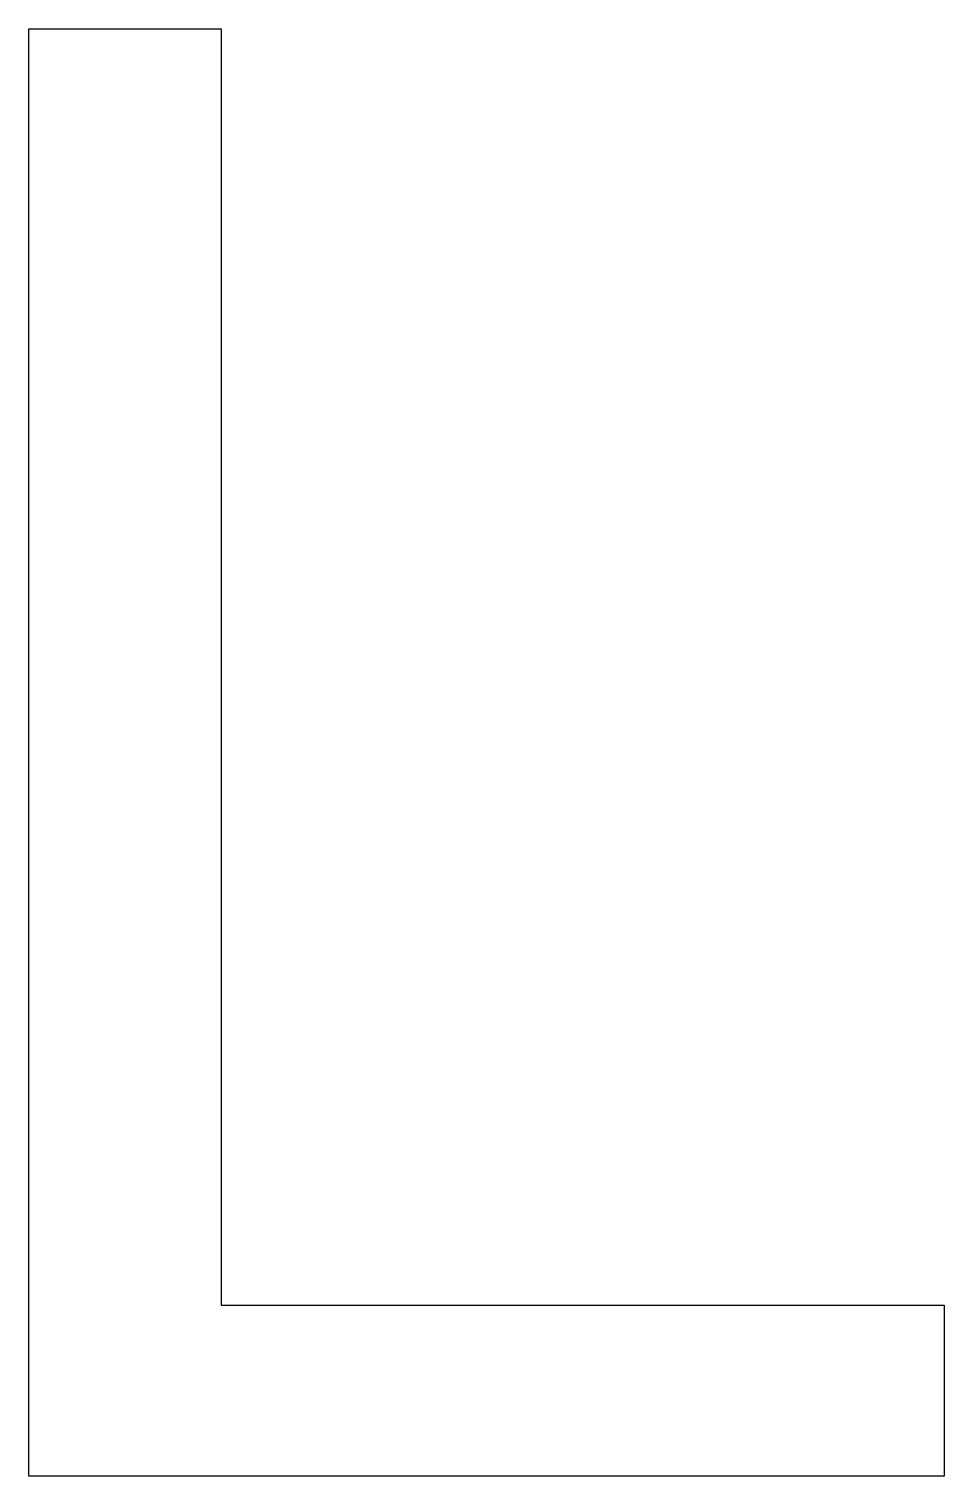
# Model space of a CAD drawing. Header units: metres. Extents: x -58 to 58, y 0 to 184.
import ezdxf

# ---------------------------------------------------------------- set-up
doc = ezdxf.new("R2010")
doc.units = ezdxf.units.M

msp = doc.modelspace()

# ---------------------------------------------------------------- linework, layer by layer
at = {"layer": 'COMPONENT0'}
for p, q in [((-58.1, 0), (-58.1, 183.68)), ((-58.1, 183.68), (-33.68, 183.68)), ((-33.68, 183.68), (-33.68, 21.71)), ((-33.68, 21.71), (58.1, 21.71)), ((58.1, 21.71), (58.1, 0)), ((58.1, 0), (-58.1, 0))]:
    msp.add_line(p, q, dxfattribs=at)

doc.saveas('drawing.dxf')
